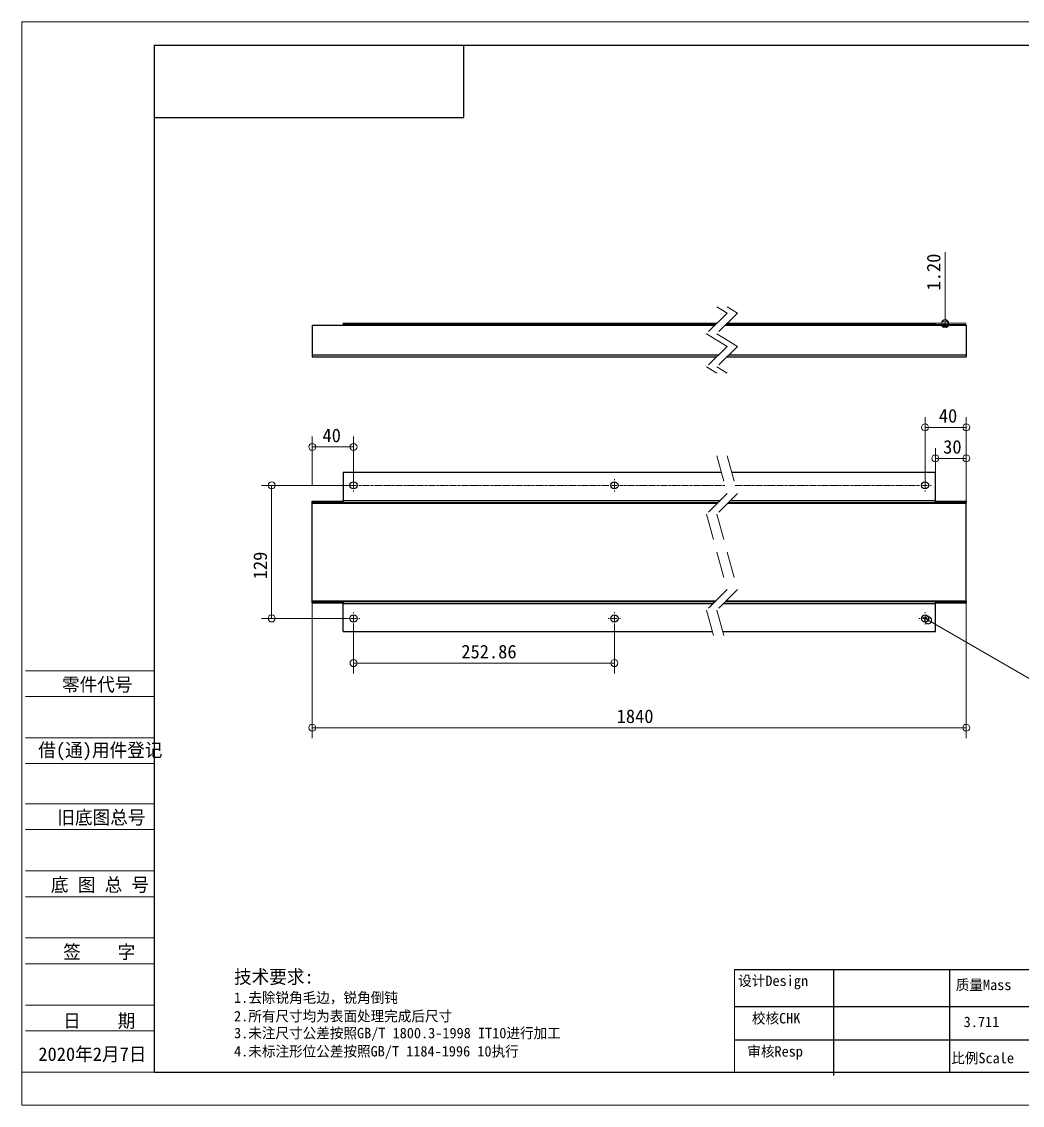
# Model space of a CAD drawing. Header units: millimetres. Extents: x -3862 to 6257, y -4684 to -2127.
# Drawn here: x 2814 to 3784, y -4684 to -3634 of the extents above; entities that cross this region are included whole.
import ezdxf

# ---------------------------------------------------------------- set-up
doc = ezdxf.new("R2010")
doc.units = ezdxf.units.MM
doc.linetypes.add('AXES', pattern=[2, 1.25, -0.25, 0.25, -0.25])
doc.linetypes.add('DASHED', pattern=[19.05, 12.7, -6.35])
for name, color, linetype in [('10', 16, 'Continuous'), ('11', 7, 'Continuous'), ('6', 7, 'Continuous')]:
    doc.layers.add(name, color=color, linetype=linetype)

# ---------------------------------------------------------------- blocks, each defined once
blk = doc.blocks.new('*D440')
at = {"layer": '11', "color": 7, "linetype": 'Continuous', "lineweight": 13, "ltscale": 2, "insert": (178.12, 156.12), "char_height": 2.625, "attachment_point": 7, "rotation": 90}
blk.add_mtext('{ 1.20 }', dxfattribs=at)
blk = doc.blocks.new('*D442')
at = {"layer": '11', "color": 7, "linetype": 'Continuous', "lineweight": 13, "ltscale": 2, "insert": (175.99, 132.26), "char_height": 2.625, "attachment_point": 7}
blk.add_mtext('{ 40 }', dxfattribs=at)
blk = doc.blocks.new('*D443')
at = {"layer": '11', "color": 7, "linetype": 'Continuous', "lineweight": 13, "ltscale": 2, "insert": (56.52, 128.47), "char_height": 2.625, "attachment_point": 7}
blk.add_mtext('{ 40 }', dxfattribs=at)
blk = doc.blocks.new('*D444')
at = {"layer": '11', "color": 7, "linetype": 'Continuous', "lineweight": 13, "ltscale": 2, "insert": (176.83, 126.25), "char_height": 2.625, "attachment_point": 7}
blk.add_mtext('{ 30 }', dxfattribs=at)
blk = doc.blocks.new('*D445')
at = {"layer": '11', "color": 7, "linetype": 'Continuous', "lineweight": 13, "ltscale": 2, "insert": (83.43, 86.57), "char_height": 2.625, "attachment_point": 7}
blk.add_mtext('{ 252.86 }', dxfattribs=at)
blk = doc.blocks.new('*D449')
at = {"layer": '11', "color": 7, "linetype": 'Continuous', "lineweight": 13, "ltscale": 2, "insert": (47.58, 100.15), "char_height": 2.625, "attachment_point": 7, "rotation": 90}
blk.add_mtext('{ 129 }', dxfattribs=at)
blk = doc.blocks.new('*D468')
at = {"layer": '10', "color": 7, "linetype": 'Continuous', "lineweight": 13, "ltscale": 2, "insert": (140.65, 8.85), "char_height": 2.027, "attachment_point": 7}
blk.add_mtext('{审核Resp}', dxfattribs=at)
blk = doc.blocks.new('*D469')
at = {"layer": '10', "color": 7, "linetype": 'Continuous', "lineweight": 13, "ltscale": 2, "insert": (180.18, 7.92), "char_height": 2.027, "attachment_point": 7}
blk.add_mtext('{比例Scale}', dxfattribs=at)
blk = doc.blocks.new('*D470')
at = {"layer": '10', "color": 7, "linetype": 'Continuous', "lineweight": 13, "ltscale": 2, "insert": (181.06, 22.11), "char_height": 2.027, "attachment_point": 7}
blk.add_mtext('{质量Mass}', dxfattribs=at)
blk = doc.blocks.new('*D472')
at = {"layer": '10', "color": 7, "linetype": 'Continuous', "lineweight": 13, "ltscale": 2, "insert": (138.88, 22.46), "char_height": 2.027, "attachment_point": 7}
blk.add_mtext('{设计Design}', dxfattribs=at)
blk = doc.blocks.new('*D473')
at = {"layer": '10', "color": 7, "linetype": 'Continuous', "lineweight": 13, "ltscale": 2, "insert": (141.54, 15.64), "char_height": 2.027, "attachment_point": 7}
blk.add_mtext('{校核CHK}', dxfattribs=at)
blk = doc.blocks.new('*D474')
at = {"layer": '10', "color": 7, "linetype": 'Continuous', "lineweight": 13, "ltscale": 2, "insert": (7.81, 79.94), "char_height": 2.625, "attachment_point": 7}
blk.add_mtext('{零件代号}', dxfattribs=at)
blk = doc.blocks.new('*D475')
at = {"layer": '10', "color": 7, "linetype": 'Continuous', "lineweight": 13, "ltscale": 2, "insert": (3.22, 66.84), "char_height": 2.625, "attachment_point": 7}
blk.add_mtext('{借(通)用件登记}', dxfattribs=at)
blk = doc.blocks.new('*D476')
at = {"layer": '10', "color": 7, "linetype": 'Continuous', "lineweight": 13, "ltscale": 2, "insert": (6.92, 54.19), "char_height": 2.625, "attachment_point": 7}
blk.add_mtext('{旧底图总号}', dxfattribs=at)
blk = doc.blocks.new('*D477')
at = {"layer": '10', "color": 7, "linetype": 'Continuous', "lineweight": 13, "ltscale": 2, "insert": (5.67, 41.13), "char_height": 2.625, "attachment_point": 7}
blk.add_mtext('{底 图 总 号}', dxfattribs=at)
blk = doc.blocks.new('*D478')
at = {"layer": '10', "color": 7, "linetype": 'Continuous', "lineweight": 13, "ltscale": 2, "insert": (4.47, 28.13), "char_height": 2.625, "attachment_point": 7}
blk.add_mtext('{  签    字}', dxfattribs=at)
blk = doc.blocks.new('*D479')
at = {"layer": '10', "color": 7, "linetype": 'Continuous', "lineweight": 13, "ltscale": 2, "insert": (4.47, 14.78), "char_height": 2.625, "attachment_point": 7}
blk.add_mtext('{  日    期}', dxfattribs=at)
blk = doc.blocks.new('*D480')
at = {"layer": '10', "color": 7, "linetype": 'Continuous', "lineweight": 13, "ltscale": 2, "insert": (182.59, 15.13), "char_height": 2.027, "attachment_point": 7}
blk.add_mtext('{3.711}', dxfattribs=at)
blk = doc.blocks.new('*D487')
at = {"layer": '10', "color": 7, "linetype": 'Continuous', "lineweight": 13, "ltscale": 2, "insert": (3.22, 8.32), "char_height": 2.625, "attachment_point": 7}
blk.add_mtext('{2020年2月7日}', dxfattribs=at)
blk = doc.blocks.new('*D497')
at = {"layer": '10', "color": 7, "linetype": 'Continuous', "lineweight": 13, "ltscale": 2, "insert": (41.16, 23.29), "char_height": 2.625, "attachment_point": 7}
blk.add_mtext('{技术要求:}', dxfattribs=at)
blk = doc.blocks.new('*D498')
at = {"layer": '10', "color": 7, "linetype": 'Continuous', "lineweight": 13, "ltscale": 2, "insert": (41.16, 19.56), "char_height": 2.027, "attachment_point": 7}
blk.add_mtext('{1.去除锐角毛边，锐角倒钝}', dxfattribs=at)
blk = doc.blocks.new('*D499')
at = {"layer": '10', "color": 7, "linetype": 'Continuous', "lineweight": 13, "ltscale": 2, "insert": (41.16, 16.03), "char_height": 2.027, "attachment_point": 7}
blk.add_mtext('{2.所有尺寸均为表面处理完成后尺寸}', dxfattribs=at)
blk = doc.blocks.new('*D500')
at = {"layer": '10', "color": 7, "linetype": 'Continuous', "lineweight": 13, "ltscale": 2, "insert": (41.16, 12.5), "char_height": 2.027, "attachment_point": 7}
blk.add_mtext('{3.未注尺寸公差按照GB/T 1800.3-1998 IT10进行加工}', dxfattribs=at)
blk = doc.blocks.new('*D501')
at = {"layer": '10', "color": 7, "linetype": 'Continuous', "lineweight": 13, "ltscale": 2, "insert": (41.16, 8.97), "char_height": 2.027, "attachment_point": 7}
blk.add_mtext('{4.未标注形位公差按照GB/T 1184-1996 10执行}', dxfattribs=at)

msp = doc.modelspace()

# ---------------------------------------------------------------- linework, layer by layer
at = {"color": 7, "linetype": 'Continuous', "lineweight": 25, "ltscale": 2}
for p, q in [((3242.378, -3726.452), (3242.378, -3656.452)), ((2942.378, -3726.452), (3242.378, -3726.452))]:
    msp.add_line(p, q, dxfattribs=at)
at = {"color": 7, "linetype": 'DASHED', "lineweight": 18, "ltscale": 2}
for p, q in [((3497.44, -3915.967), (3477.44, -3935.967)), ((3487.44, -3909.854), (3497.44, -3915.967)), ((3507.44, -3915.967), (3487.44, -3935.967)), ((3497.44, -3909.854), (3507.44, -3915.967)), ((3477.44, -3935.967), (3497.44, -3948.192)), ((3487.44, -3935.967), (3507.44, -3948.192)), ((3497.44, -3948.192), (3477.44, -3968.192)), ((3507.44, -3948.192), (3487.44, -3968.192)), ((3477.44, -3968.192), (3487.44, -3974.304)), ((3487.44, -3968.192), (3497.44, -3974.304)), ((3487.44, -4054.292), (3497.44, -4090.83)), ((3497.44, -4054.292), (3507.44, -4090.83)), ((3497.44, -4090.83), (3477.44, -4110.83)), ((3507.44, -4090.83), (3487.44, -4110.83)), ((3477.44, -4110.83), (3497.44, -4183.905)), ((3487.44, -4110.83), (3507.44, -4183.905)), ((3497.44, -4183.905), (3477.44, -4203.905)), ((3507.44, -4183.905), (3487.44, -4203.905)), ((3477.44, -4203.905), (3487.44, -4240.442)), ((3487.44, -4203.905), (3497.44, -4240.442))]:
    msp.add_line(p, q, dxfattribs=at)
at = {"color": 7, "linetype": 'AXES', "lineweight": 18, "ltscale": 2}
for p, q in [((3130.337, -4082.867), (3129.337, -4082.867)), ((3135.337, -4082.867), (3132.837, -4082.867)), ((3135.337, -4077.867), (3135.337, -4076.867)), ((3135.337, -4082.867), (3135.337, -4080.367)), ((3135.337, -4082.867), (3135.337, -4085.367)), ((3135.337, -4082.867), (3137.837, -4082.867)), ((3140.337, -4082.867), (3383.195, -4082.867)), ((3388.195, -4082.867), (3385.695, -4082.867)), ((3388.195, -4077.867), (3388.195, -4076.867)), ((3388.195, -4082.867), (3388.195, -4080.367)), ((3388.195, -4082.867), (3388.195, -4085.367)), ((3388.195, -4082.867), (3390.695, -4082.867)), ((3393.195, -4082.867), (3495.261, -4082.867)), ((3505.261, -4082.867), (3684.259, -4082.867)), ((3689.259, -4082.867), (3686.759, -4082.867)), ((3689.259, -4077.867), (3689.259, -4076.867)), ((3689.259, -4082.867), (3689.259, -4080.367)), ((3689.259, -4082.867), (3689.259, -4085.367)), ((3689.259, -4082.867), (3691.759, -4082.867)), ((3694.259, -4082.867), (3695.259, -4082.867)), ((3135.337, -4087.867), (3135.337, -4088.867)), ((3388.195, -4087.867), (3388.195, -4088.867)), ((3689.259, -4087.867), (3689.259, -4088.867)), ((3135.337, -4206.867), (3135.337, -4205.867)), ((3388.195, -4206.867), (3388.195, -4205.867)), ((3689.259, -4206.867), (3689.259, -4205.867)), ((3130.337, -4211.867), (3129.337, -4211.867)), ((3135.337, -4216.867), (3135.337, -4217.867)), ((3140.337, -4211.867), (3141.337, -4211.867)), ((3383.195, -4211.867), (3382.195, -4211.867)), ((3388.195, -4216.867), (3388.195, -4217.867)), ((3393.195, -4211.867), (3394.195, -4211.867)), ((3684.259, -4211.867), (3683.259, -4211.867)), ((3689.259, -4216.867), (3689.259, -4217.867)), ((3694.259, -4211.867), (3695.259, -4211.867))]:
    msp.add_line(p, q, dxfattribs=at)
at = {"color": 7, "linetype": 'Continuous', "lineweight": 18, "ltscale": 2}
for p, q in [((3135.337, -4211.867), (3135.337, -4209.367)), ((3388.195, -4211.867), (3388.195, -4209.367)), ((3689.259, -4211.867), (3689.259, -4209.367)), ((3135.337, -4211.867), (3132.837, -4211.867)), ((3135.337, -4211.867), (3135.337, -4214.367)), ((3135.337, -4211.867), (3137.837, -4211.867)), ((3388.195, -4211.867), (3385.695, -4211.867)), ((3388.195, -4211.867), (3388.195, -4214.367)), ((3388.195, -4211.867), (3390.695, -4211.867)), ((3689.259, -4211.867), (3686.759, -4211.867)), ((3689.259, -4211.867), (3689.259, -4214.367)), ((3689.259, -4211.867), (3691.759, -4211.867))]:
    msp.add_line(p, q, dxfattribs=at)
at = {"layer": '11', "color": 7, "linetype": 'Continuous', "lineweight": 18, "ltscale": 2}
for p, q in [((3708.743, -3925.729), (3708.743, -3857.002)), ((3729.259, -3925.729), (3698.743, -3925.729)), ((3729.259, -3926.929), (3698.743, -3926.929)), ((3708.743, -3926.929), (3708.743, -3925.729)), ((3689.259, -4082.867), (3689.259, -4016.699)), ((3729.259, -4197.267), (3729.259, -4016.699)), ((3689.259, -4026.699), (3729.259, -4026.699)), ((3095.337, -4082.867), (3095.337, -4035.628)), ((3135.337, -4082.867), (3135.337, -4035.628)), ((3095.337, -4045.628), (3135.337, -4045.628)), ((3699.259, -4070.167), (3699.259, -4046.751)), ((3729.259, -4070.167), (3729.259, -4046.751)), ((3729.259, -4056.751), (3699.259, -4056.751)), ((3135.337, -4082.867), (3046.014, -4082.867)), ((3056.014, -4211.867), (3056.014, -4082.867)), ((3095.337, -4196.567), (3095.337, -4327.761)), ((3729.259, -4196.567), (3729.259, -4327.761)), ((3686.227, -4210.118), (3692.291, -4213.616)), ((3129.337, -4211.867), (3046.014, -4211.867)), ((3135.337, -4217.867), (3135.337, -4265.134)), ((3388.195, -4217.867), (3388.195, -4265.134)), ((3692.291, -4213.616), (3792.316, -4271.323)), ((3135.337, -4255.134), (3388.195, -4255.134)), ((3095.337, -4317.761), (3729.259, -4317.761))]:
    msp.add_line(p, q, dxfattribs=at)
at = {"layer": '11', "color": 7, "linetype": 'Continuous', "lineweight": 25, "ltscale": 2}
for p, q in [((3125.337, -3925.729), (3125.337, -3926.929)), ((3125.337, -3925.729), (3487.677, -3925.729)), ((3125.337, -3926.929), (3486.477, -3926.929)), ((3125.337, -3927.629), (3125.337, -3926.929)), ((3496.477, -3926.929), (3699.259, -3926.929)), ((3497.677, -3925.729), (3699.259, -3925.729)), ((3699.259, -3926.929), (3699.259, -3925.729)), ((3699.259, -3926.929), (3699.259, -3927.629)), ((3095.337, -3927.629), (3125.337, -3927.629)), ((3095.337, -3927.629), (3095.337, -3956.529)), ((3125.337, -3927.629), (3485.777, -3927.629)), ((3495.777, -3927.629), (3699.259, -3927.629)), ((3699.259, -3927.629), (3729.259, -3927.629)), ((3729.259, -3927.629), (3729.259, -3956.529)), ((3095.337, -3956.529), (3489.102, -3956.529)), ((3095.337, -3956.529), (3095.337, -3958.429)), ((3095.337, -3958.429), (3487.202, -3958.429)), ((3497.202, -3958.429), (3729.259, -3958.429)), ((3499.102, -3956.529), (3729.259, -3956.529)), ((3729.259, -3956.529), (3729.259, -3958.429)), ((3125.337, -4070.167), (3491.785, -4070.167)), ((3125.337, -4070.167), (3125.337, -4097.467)), ((3501.785, -4070.167), (3699.259, -4070.167)), ((3699.259, -4097.467), (3699.259, -4070.167)), ((3095.337, -4099.367), (3095.337, -4098.167)), ((3095.337, -4098.167), (3125.337, -4098.167)), ((3095.337, -4099.367), (3125.337, -4099.367)), ((3095.337, -4100.067), (3095.337, -4099.367)), ((3095.337, -4100.067), (3488.202, -4100.067)), ((3095.337, -4194.667), (3095.337, -4100.067)), ((3125.337, -4097.467), (3490.802, -4097.467)), ((3125.337, -4097.467), (3125.337, -4099.367)), ((3125.337, -4099.367), (3488.902, -4099.367)), ((3498.202, -4100.067), (3729.259, -4100.067)), ((3498.902, -4099.367), (3699.259, -4099.367)), ((3500.802, -4097.467), (3699.259, -4097.467)), ((3699.259, -4099.367), (3699.259, -4097.467)), ((3699.259, -4098.167), (3729.259, -4098.167)), ((3699.259, -4099.367), (3729.259, -4099.367)), ((3729.259, -4098.167), (3729.259, -4099.367)), ((3729.259, -4100.067), (3729.259, -4099.367)), ((3729.259, -4194.667), (3729.259, -4100.067)), ((3095.337, -4195.367), (3095.337, -4194.667)), ((3095.337, -4194.667), (3486.677, -4194.667)), ((3095.337, -4195.367), (3125.337, -4195.367)), ((3095.337, -4196.567), (3095.337, -4195.367)), ((3095.337, -4196.567), (3125.337, -4196.567)), ((3125.337, -4195.367), (3485.977, -4195.367)), ((3125.337, -4195.367), (3125.337, -4197.267)), ((3125.337, -4197.267), (3484.077, -4197.267)), ((3125.337, -4224.567), (3125.337, -4197.267)), ((3494.077, -4197.267), (3699.259, -4197.267)), ((3495.977, -4195.367), (3699.259, -4195.367)), ((3496.677, -4194.667), (3729.259, -4194.667)), ((3699.259, -4197.267), (3699.259, -4195.367)), ((3699.259, -4195.367), (3729.259, -4195.367)), ((3699.259, -4196.567), (3729.259, -4196.567)), ((3699.259, -4224.567), (3699.259, -4197.267)), ((3729.259, -4195.367), (3729.259, -4194.667)), ((3729.259, -4195.367), (3729.259, -4196.567)), ((3125.337, -4224.567), (3483.095, -4224.567)), ((3493.095, -4224.567), (3699.259, -4224.567))]:
    msp.add_line(p, q, dxfattribs=at)
at = {"layer": '11', "color": 7, "linetype": 'Continuous', "lineweight": 18, "ltscale": 2}
msp.add_lwpolyline([(3689.356, -4211.923), (3689.452, -4211.766), (3689.556, -4211.615), (3689.668, -4211.47), (3689.788, -4211.332), (3689.916, -4211.199), (3690.05, -4211.074), (3690.191, -4210.957), (3690.338, -4210.847), (3690.491, -4210.745), (3690.649, -4210.652), (3690.812, -4210.568), (3690.979, -4210.492), (3691.15, -4210.426), (3691.324, -4210.368), (3691.502, -4210.321), (3691.681, -4210.283), (3691.862, -4210.255), (3692.045, -4210.237), (3692.228, -4210.228), (3692.412, -4210.23), (3692.595, -4210.241), (3692.777, -4210.263), (3692.958, -4210.294), (3693.137, -4210.335), (3693.313, -4210.386), (3693.487, -4210.446), (3693.657, -4210.515), (3693.823, -4210.594), (3693.984, -4210.681), (3694.14, -4210.777), (3694.291, -4210.881), (3694.436, -4210.994), (3694.575, -4211.114), (3694.707, -4211.241), (3694.832, -4211.375), (3694.95, -4211.516), (3695.06, -4211.663), (3695.161, -4211.816), (3695.255, -4211.974), (3695.339, -4212.137), (3695.415, -4212.304), (3695.481, -4212.475), (3695.538, -4212.65), (3695.586, -4212.827), (3695.624, -4213.007), (3695.652, -4213.188), (3695.67, -4213.371), (3695.678, -4213.554), (3695.677, -4213.737), (3695.665, -4213.921), (3695.644, -4214.103), (3695.613, -4214.284), (3695.572, -4214.462), (3695.521, -4214.639), (3695.461, -4214.812), (3695.391, -4214.982), (3695.313, -4215.148), (3695.226, -4215.309), (3695.13, -4215.466), (3695.025, -4215.617), (3694.913, -4215.762), (3694.793, -4215.901), (3694.666, -4216.033), (3694.531, -4216.158), (3694.39, -4216.275), (3694.243, -4216.385), (3694.091, -4216.487), (3693.933, -4216.58), (3693.77, -4216.665), (3693.602, -4216.74), (3693.431, -4216.807), (3693.257, -4216.864), (3693.08, -4216.911), (3692.9, -4216.949), (3692.719, -4216.977), (3692.536, -4216.996), (3692.353, -4217.004), (3692.169, -4217.002), (3691.986, -4216.991), (3691.804, -4216.969), (3691.623, -4216.938), (3691.444, -4216.897), (3691.268, -4216.846), (3691.095, -4216.786), (3690.925, -4216.717), (3690.759, -4216.638), (3690.597, -4216.551), (3690.441, -4216.455), (3690.29, -4216.351), (3690.145, -4216.238), (3690.006, -4216.118), (3689.874, -4215.991), (3689.749, -4215.857), (3689.631, -4215.716), (3689.522, -4215.569), (3689.42, -4215.416), (3689.327, -4215.258), (3689.242, -4215.095), (3689.167, -4214.928), (3689.1, -4214.757), (3689.043, -4214.582), (3688.995, -4214.405), (3688.958, -4214.226), (3688.929, -4214.044), (3688.911, -4213.862), (3688.903, -4213.678), (3688.904, -4213.495), (3688.916, -4213.312), (3688.937, -4213.129), (3688.969, -4212.949), (3689.01, -4212.77), (3689.06, -4212.593), (3689.12, -4212.42), (3689.19, -4212.25), (3689.268, -4212.084), (3689.356, -4211.923)], dxfattribs=at)
for centre in [(3708.743, -3925.729), (3708.743, -3926.929), (3689.259, -4026.699), (3729.259, -4026.699), (3095.337, -4045.628), (3135.337, -4045.628), (3699.259, -4056.751), (3729.259, -4056.751), (3056.014, -4082.867), (3056.014, -4211.867), (3135.337, -4255.134), (3388.195, -4255.134), (3095.337, -4317.761), (3729.259, -4317.761)]:
    msp.add_circle(centre, 3.388, dxfattribs=at)
at = {"layer": '11', "color": 7, "linetype": 'Continuous', "lineweight": 25, "ltscale": 2}
for centre in [(3135.337, -4082.867), (3388.195, -4082.867), (3689.259, -4082.867), (3135.337, -4211.867), (3388.195, -4211.867), (3689.259, -4211.867)]:
    msp.add_circle(centre, 3.5, dxfattribs=at)
at = {"layer": '6', "color": 7, "linetype": 'Continuous', "lineweight": 18, "ltscale": 2}
for p, q in [((2813.714, -4683.605), (2813.714, -3633.605)), ((2813.714, -3633.605), (4298.714, -3633.605)), ((2817.378, -4262.499), (2942.378, -4262.499)), ((2817.378, -4287.499), (2942.378, -4287.499)), ((2817.378, -4327.499), (2942.378, -4327.499)), ((2817.378, -4352.499), (2942.378, -4352.499)), ((2942.378, -4371.452), (2942.378, -4651.452)), ((2817.378, -4391.452), (2942.378, -4391.452)), ((2817.378, -4416.452), (2942.378, -4416.452)), ((2817.378, -4456.452), (2942.378, -4456.452)), ((2817.378, -4481.452), (2942.378, -4481.452)), ((2817.378, -4521.452), (2942.378, -4521.452)), ((2817.378, -4546.452), (2942.378, -4546.452)), ((3504.706, -4552.031), (3504.713, -4651.452)), ((2817.378, -4586.452), (2942.378, -4586.452)), ((2817.378, -4611.452), (2942.378, -4611.452)), ((2942.378, -4651.452), (2813.714, -4651.452)), ((2817.378, -4651.452), (2942.378, -4651.452)), ((2813.714, -4683.605), (4298.714, -4683.605))]:
    msp.add_line(p, q, dxfattribs=at)
at = {"layer": '6', "color": 7, "linetype": 'Continuous', "lineweight": 25, "ltscale": 2}
for p, q in [((2942.378, -4651.452), (2942.378, -3656.452)), ((2942.378, -3656.452), (4277.378, -3656.452)), ((3504.706, -4552.031), (4277.378, -4552.031)), ((3600.526, -4552.031), (3600.605, -4654.81)), ((3712.882, -4552.031), (3712.882, -4651.452)), ((3504.708, -4587.773), (4277.378, -4587.773)), ((3504.71, -4620.133), (4277.378, -4620.133)), ((2942.378, -4651.452), (4277.378, -4651.452)), ((3504.713, -4651.452), (4277.378, -4651.452))]:
    msp.add_line(p, q, dxfattribs=at)

# ---------------------------------------------------------------- block references
at = {"layer": '10', "color": 7, "xscale": 5, "yscale": 5, "zscale": 5}
for name in ['*D474', '*D475', '*D476', '*D477', '*D478', '*D497', '*D472', '*D470', '*D498', '*D479', '*D499', '*D473', '*D480', '*D500', '*D487', '*D501', '*D468', '*D469']:
    msp.add_blockref(name, (2813.747, -4683.602), dxfattribs=at)
at = {"layer": '11', "color": 7, "xscale": 5, "yscale": 5, "zscale": 5}
for name in ['*D440', '*D442', '*D443', '*D444', '*D449', '*D445']:
    msp.add_blockref(name, (2813.747, -4683.602), dxfattribs=at)

# ---------------------------------------------------------------- texts
at = {"layer": '11', "color": 7, "linetype": 'Continuous', "lineweight": 13, "ltscale": 2, "insert": (3381.458, -4313.386), "char_height": 13.125, "attachment_point": 7}
msp.add_mtext(' 1840 ', dxfattribs=at)

doc.saveas('drawing.dxf')
